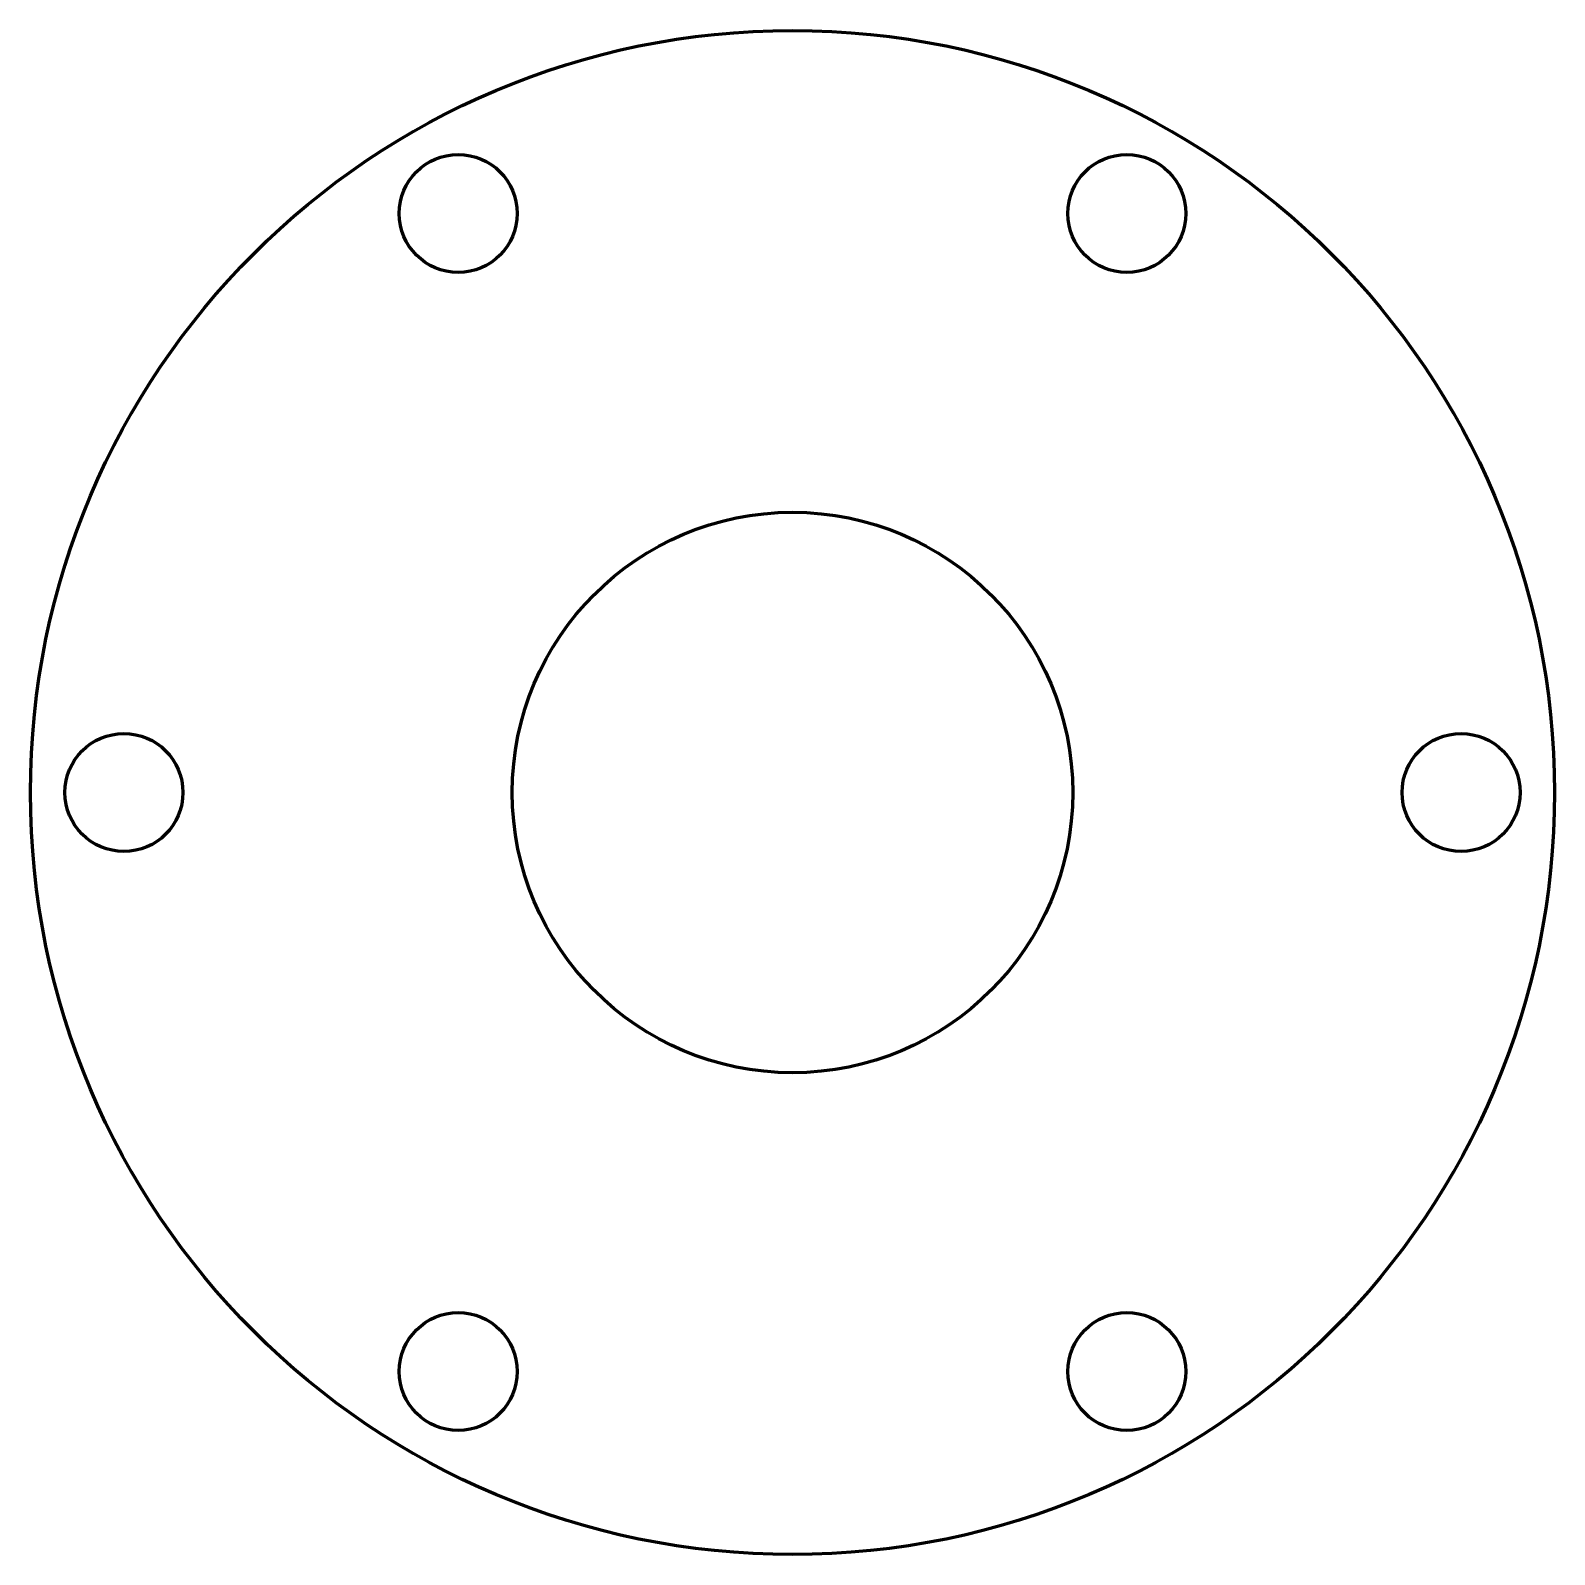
# Model space of a CAD drawing. Header units: millimetres. Extents: x -78 to 78, y -78 to 78.
import ezdxf

# ---------------------------------------------------------------- set-up
doc = ezdxf.new("R2010")
doc.units = ezdxf.units.MM
doc.linetypes.add('K5LT_BASIC', pattern=[0])

msp = doc.modelspace()

# ---------------------------------------------------------------- linework, layer by layer
at = {"color": 150, "linetype": 'K5LT_BASIC', "lineweight": 60, "true_color": 0x0080ff}
for centre, radius in [((0, 0), 77.5), ((-34, 58.89), 6), ((34, 58.89), 6), ((0, 0), 28.5), ((-68, 0), 6), ((68, 0), 6), ((-34, -58.89), 6), ((34, -58.89), 6)]:
    msp.add_circle(centre, radius, dxfattribs=at)

doc.saveas('drawing.dxf')
